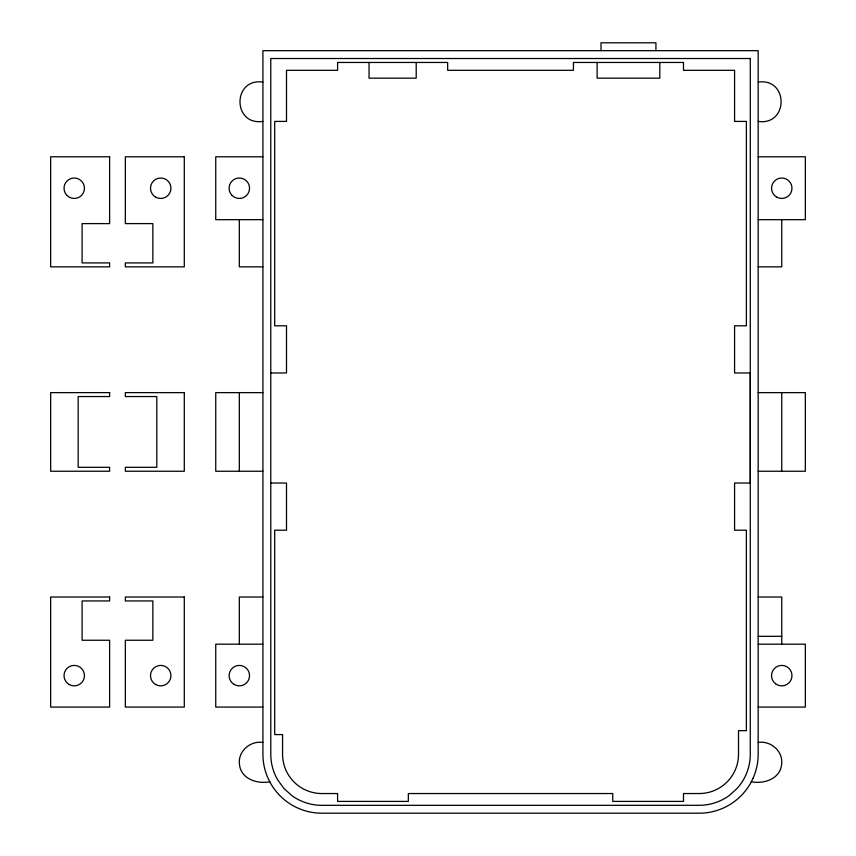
<?xml version="1.0" encoding="UTF-8"?>
<svg xmlns="http://www.w3.org/2000/svg" width="856" height="856" viewBox="0 0 856 856"><rect width="100%" height="100%" fill="white"/><g stroke="black" fill="none" stroke-linecap="round" stroke-linejoin="round"><path stroke-width="1.28" d="M262.91 82.101C232.372 77.661 232.372 125.864 262.91 121.413M758.17 82.101C788.718 77.661 788.718 125.864 758.17 121.413M262.91 156.787L215.744 156.787L215.744 219.682L262.91 219.682M758.17 156.787L805.336 156.787L805.336 219.682L758.17 219.682M262.91 266.847L239.327 266.847L239.327 219.682M758.17 266.847L781.753 266.847L781.753 219.682M270.774 372.97L286.503 372.97L286.503 325.804L274.701 325.804L274.701 121.413L286.503 121.413L286.503 70.31L337.596 70.31L337.596 62.456L447.656 62.456L447.656 70.31L573.434 70.31L573.434 62.456L683.495 62.456L683.495 70.31L734.587 70.31L734.587 121.413L746.379 121.413L746.379 325.804L734.587 325.804L734.587 372.97L750.284 372.97L750.284 483.03L734.587 483.03L734.587 530.196L746.379 530.196L746.379 730.66L738.514 730.66L738.514 754.243A39.301 39.301 0 0 1 699.213 793.544L683.495 793.544L683.495 801.409L612.736 801.409L612.736 793.544L408.344 793.544L408.344 801.409L337.596 801.409L337.596 793.544L321.877 793.544A39.301 39.301 0 0 1 282.566 754.243L282.566 734.587L274.701 734.587L274.701 530.196L286.503 530.196L286.503 483.03L270.774 483.03M262.91 392.626L215.744 392.626L215.744 471.239L262.91 471.239M758.17 392.626L805.336 392.626L805.336 471.239L758.17 471.239M262.91 597.017L239.327 597.017L239.327 644.183M758.17 597.017L781.753 597.017L781.753 644.183M758.17 636.318L781.753 636.318M262.91 644.183L215.744 644.183L215.744 707.077L262.91 707.077M758.17 644.183L805.336 644.183L805.336 707.077L758.17 707.077M262.91 742.452C250.423 740.44 237.775 751.258 239.434 764.151C240.664 778.832 257.164 784.331 269.811 781.753M758.17 742.452C770.668 740.44 783.315 751.258 781.646 764.151C780.415 778.832 763.927 784.331 751.279 781.753M781.753 392.626L781.753 471.239M659.805 62.456L659.805 78.174L597.124 78.174L597.124 62.456M655.921 50.665L655.921 42.8L601.008 42.8L601.008 50.665M416.209 62.456L416.209 78.174L369.043 78.174L369.043 62.456M239.327 392.626L239.327 471.239M750.305 58.518L750.273 754.243A51.06 51.06 0 0 1 740.526 784.257L737.155 788.408L729.226 795.545A51.06 51.06 0 0 1 699.213 805.303L321.877 805.336A51.093 51.093 0 0 1 291.843 795.577L283.903 788.43L277.622 779.784A51.093 51.093 0 0 1 270.785 754.243L270.774 58.518L750.305 58.518M753.077 778.222L750.273 783.722A58.957 58.957 0 0 1 699.213 813.2L321.877 813.2A58.957 58.957 0 0 1 270.817 783.722L268.014 778.222A58.957 58.957 0 0 1 262.91 754.243L262.91 50.665L758.17 50.665L758.17 754.243A58.957 58.957 0 0 1 753.077 778.222M109.622 156.787L50.665 156.787L50.665 266.847L109.622 266.847L109.622 262.91L82.101 262.91L82.101 223.609L109.622 223.609L109.622 156.787M184.297 156.787L125.34 156.787L125.34 223.609L152.86 223.609L152.86 262.91L125.34 262.91L125.34 266.847L184.297 266.847L184.297 156.787M109.622 392.626L50.665 392.626L50.665 471.239L109.622 471.239L109.622 467.301L78.174 467.301L78.174 396.553L109.622 396.553L109.622 392.626M184.297 392.626L125.34 392.626L125.34 396.553L156.787 396.553L156.787 467.301L125.34 467.301L125.34 471.239L184.297 471.239L184.297 392.626M109.622 597.017L50.665 597.017L50.665 707.077L109.622 707.077L109.622 640.256L82.101 640.256L82.101 600.944L109.622 600.944L109.622 597.017M184.297 597.017L125.34 597.017L125.34 600.944L152.86 600.944L152.86 640.256L125.34 640.256L125.34 707.077L184.297 707.077L184.297 597.017M775.547 683.751A10.219 10.219 0 0 0 791.886 676.946A10.219 10.219 0 0 0 777.826 666.193A10.219 10.219 0 0 0 775.547 683.751M776.649 197.083A10.219 10.219 0 0 0 791.971 188.234A10.219 10.219 0 0 0 776.649 179.386A10.219 10.219 0 0 0 776.649 197.083M232.104 195.457A10.219 10.219 0 0 0 249.203 190.877A10.219 10.219 0 0 0 236.684 178.358A10.219 10.219 0 0 0 232.104 195.457M234.223 684.479A10.219 10.219 0 0 0 249.545 675.63A10.219 10.219 0 0 0 234.223 666.781A10.219 10.219 0 0 0 234.223 684.479M67.014 195.457A10.219 10.219 0 0 0 84.113 190.877A10.219 10.219 0 0 0 71.604 178.358A10.219 10.219 0 0 0 67.014 195.457M69.133 684.479A10.219 10.219 0 0 0 84.466 675.63A10.219 10.219 0 0 0 69.133 666.781A10.219 10.219 0 0 0 69.133 684.479M155.61 197.083A10.219 10.219 0 0 0 170.943 188.234A10.219 10.219 0 0 0 155.61 179.386A10.219 10.219 0 0 0 155.61 197.083M155.61 684.479A10.219 10.219 0 0 0 170.943 675.63A10.219 10.219 0 0 0 155.61 666.781A10.219 10.219 0 0 0 155.61 684.479"/></g></svg>
